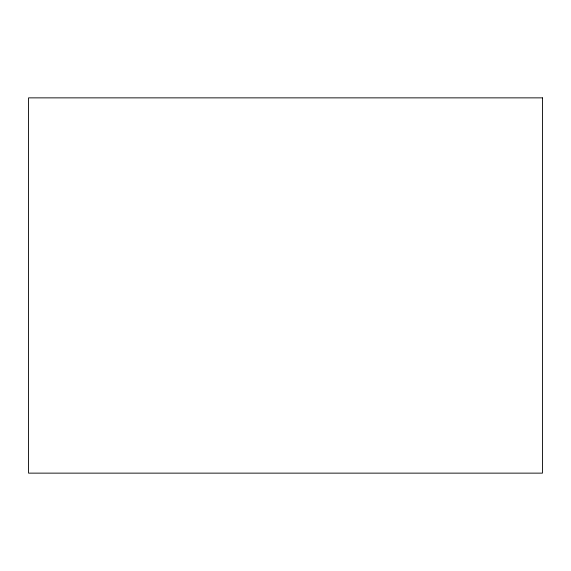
<?xml version="1.0" encoding="UTF-8"?>
<svg xmlns="http://www.w3.org/2000/svg" width="571" height="571" viewBox="0 0 571 571"><rect width="100%" height="100%" fill="white"/><g stroke="black" fill="none" stroke-linecap="round" stroke-linejoin="round"><path stroke-width="0.86" d="M542.45 97.862L28.55 97.862L28.55 473.138L542.45 473.138L542.45 97.862"/></g></svg>
